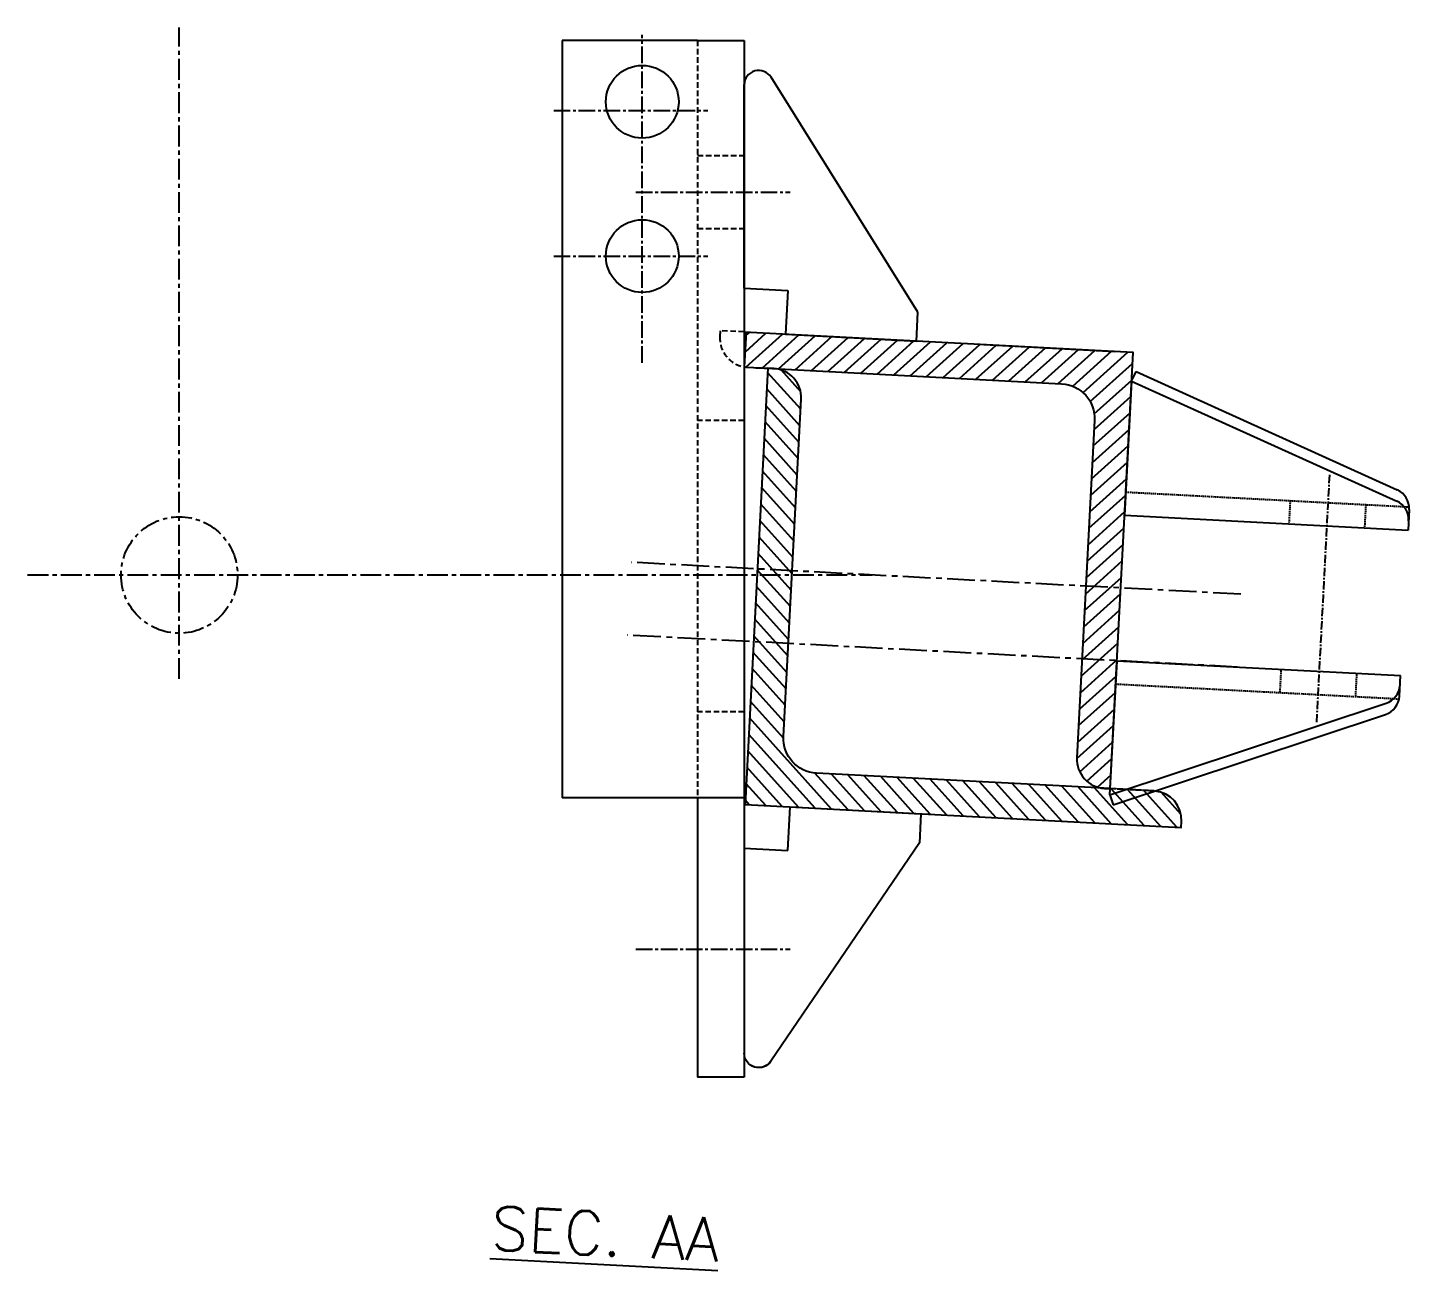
# Model space of a CAD drawing. Header units: millimetres. Extents: x -3508 to 12243, y -3609 to 4092.
# Drawn here: x 755.5 to 1230, y -2719.8 to -2293.1 of the extents above; entities that cross this region are included whole.
import ezdxf

# ---------------------------------------------------------------- set-up
doc = ezdxf.new("R2010")
doc.units = ezdxf.units.MM
doc.header["$LTSCALE"] = 0.3
for name, pattern in [('CENTER', [50.8, 31.75, -6.35, 6.35, -6.35]), ('CENTER2', [28.575, 19.05, -3.175, 3.175, -3.175]), ('HIDDEN', [9.525, 6.35, -3.175]), ('HIDDEN2', [4.7625, 3.175, -1.5875])]:
    doc.linetypes.add(name, pattern=pattern)
for name, color, linetype in [('center', 1, 'CENTER2'), ('hatch', 6, 'Continuous'), ('hidden', 4, 'HIDDEN2')]:
    doc.layers.add(name, color=color, linetype=linetype)
doc.styles.add('rs', font='romans.shx')

# ---------------------------------------------------------------- blocks, each defined once
blk = doc.blocks.new('A$C0B2B49AC')
for p, q in [((45, 10), (-9.58, 87.87)), ((-15, 15), (-18.66, 84.9)), ((-15, 15), (0, 15)), ((0, 15), (0, 0)), ((45, 0), (45, 10)), ((0, 0), (45, 0))]:
    blk.add_line(p, q)
blk.add_arc((-13.67, 85), 5, 35.0251, 183)
blk = doc.blocks.new('A$C41934899')
for p, q in [((45, 10), (-2.05, 87.59)), ((-15, 15), (-11.32, 85.26)), ((-15, 15), (0, 15)), ((0, 15), (0, 0)), ((45, 0), (45, 10)), ((0, 0), (45, 0))]:
    blk.add_line(p, q)
for start in [29.0251, 31.2311]:
    blk.add_arc((-6.32, 85), 5, start, 177)

msp = doc.modelspace()

# ---------------------------------------------------------------- hatches: boundary and pattern name
h = msp.add_hatch()
h.set_pattern_fill('_USER', color=6, scale=4, angle=132, style=0, pattern_type=0)
h.set_pattern_definition([(132, (13268.1194, 21700.588), (-2.9725793, -2.6765224), [])])
h.paths.add_polyline_path([(1142.2673, -2555.212), (1026.4263, -2549.141, -0.41421356), (1015.0708, -2536.5295), (1021.1418, -2420.6884, 0.41421356), (1011.6788, -2410.1788), (1009.6816, -2410.0741), (1001.8312, -2559.8685), (1151.6256, -2567.7189), (1151.7303, -2565.7217, 0.41421356)])
at = {"layer": 'hatch'}
h = msp.add_hatch(dxfattribs=at)
h.set_pattern_fill('_USER', color=256, scale=4, angle=42, style=0, pattern_type=0)
h.set_pattern_definition([(42, (3435.9813, 20800.624), (-2.6765224, 2.9725793), [])])
h.paths.add_polyline_path([(1006.169, -2397.8736), (1002.3243, -2397.6721), (1001.6989, -2409.6059, 0.02495302), (1002.6912, -2409.7078), (1005.541, -2409.8571)])
h.paths.add_polyline_path([(1135.1383, -2404.6325), (1006.169, -2397.8736), (1005.541, -2409.8571), (1110.5431, -2415.36, -0.41421356), (1121.8987, -2427.9716), (1118.9155, -2484.8935), (1130.8991, -2485.5215)])
h.paths.add_polyline_path([(1130.8991, -2485.5215), (1118.9155, -2484.8935), (1117.6071, -2509.8592), (1129.5907, -2510.4873)])
h.paths.add_polyline_path([(1129.5907, -2510.4873), (1117.6071, -2509.8592), (1115.8277, -2543.8126, 0.41421356), (1125.2906, -2554.3223), (1127.2879, -2554.427)])

# ---------------------------------------------------------------- linework, layer by layer
at = {"color": 1, "linetype": 'CENTER', "ltscale": 0.75}
for p, q in [((807.5499, -2516.7424), (807.5499, -2293.0896)), ((755.464, -2481.0486), (1045.5499, -2481.0486))]:
    msp.add_line(p, q, dxfattribs=at)
at = {"color": 7}
for p, q in [((939.0499, -2297.5486), (939.0499, -2557.5486)), ((985.5499, -2297.5486), (939.0499, -2297.5486)), ((985.5499, -2297.5486), (1001.5499, -2297.5486)), ((1001.5499, -2297.5486), (1001.5499, -2653.5486)), ((1001.5499, -2557.5486), (939.0499, -2557.5486)), ((985.5499, -2557.5486), (985.5499, -2653.5486))]:
    msp.add_line(p, q, dxfattribs=at)
at = {"color": 4, "linetype": 'HIDDEN'}
for p, q in [((985.5499, -2297.5486), (985.5499, -2557.5486)), ((985.5499, -2337.0486), (1001.5499, -2337.0486)), ((985.5499, -2362.0486), (1001.5499, -2362.0486)), ((1001.5499, -2428.0486), (985.5499, -2428.0486)), ((1001.5499, -2528.0486), (985.5499, -2528.0486))]:
    msp.add_line(p, q, dxfattribs=at)
for p, q in [((1001.6997, -2409.5898), (1002.3243, -2397.6721)), ((1083.9038, -2401.9475), (1128.8421, -2404.3026)), ((1134.6213, -2414.4975), (1132.2075, -2460.5558)), ((1134.6213, -2414.4975), (1136.1109, -2411.2068)), ((1134.6213, -2414.4975), (1225.6387, -2455.6987)), ((1136.1109, -2411.2068), (1225.8417, -2451.8255)), ((1132.2075, -2460.5558), (1229.5739, -2465.6586)), ((1229.9454, -2458.5689), (1229.5739, -2465.6586)), ((1127.1769, -2556.5456), (1129.5907, -2510.4873)), ((1129.5907, -2510.4873), (1226.9571, -2515.59)), ((1226.5855, -2522.6797), (1226.9571, -2515.59)), ((1127.1769, -2556.5456), (1222.0024, -2525.084)), ((1128.3144, -2559.974), (1221.7994, -2528.9572)), ((985.5499, -2557.5486), (939.0499, -2557.5486)), ((1127.1769, -2556.5456), (1128.3144, -2559.974)), ((1001.5499, -2653.5486), (985.5499, -2653.5486))]:
    msp.add_line(p, q)
at = {"color": 1, "linetype": 'CENTER', "ltscale": 0.3}
msp.add_line((1202.5297, -2446.6868), (1198.078, -2531.631), dxfattribs=at)
at = {"color": 1, "linetype": 'CENTER'}
for p, q in [((1172.1191, -2487.6818), (962.7711, -2476.7103)), ((1170.8107, -2512.6475), (961.4627, -2501.6761))]:
    msp.add_line(p, q, dxfattribs=at)
at = {"color": 4, "linetype": 'HIDDEN'}
msp.add_lwpolyline([(993.3329, -2397.2008), (993.2282, -2399.1981, 0.41421356), (1002.6912, -2409.7078), (1009.6816, -2410.0741)], format="xyb", dxfattribs=at)
msp.add_lwpolyline([(1001.5499, -2397.5726), (993.3329, -2397.2008)], dxfattribs=at)
for points in [[(1002.6912, -2409.7078), (1110.5431, -2415.36, -0.41421356), (1121.8987, -2427.9716), (1115.8277, -2543.8126, 0.41421356), (1125.2906, -2554.3223), (1127.2879, -2554.427), (1135.1383, -2404.6325), (1001.5499, -2397.6315)], [(1127.2879, -2554.427), (1026.4263, -2549.141, -0.41421356), (1015.0708, -2536.5295), (1021.1418, -2420.6884, 0.41421356), (1011.6788, -2410.1788), (1009.6816, -2410.0741), (1001.8312, -2559.8685), (1151.6256, -2567.7189), (1151.7303, -2565.7217, 0.40453257), (1142.5982, -2555.2349)]]:
    msp.add_lwpolyline(points, format="xyb")
at = {"color": 7}
for centre in [(966.5499, -2318.5486), (966.5499, -2371.5486)]:
    msp.add_circle(centre, 12.5, dxfattribs=at)
at = {"color": 1, "linetype": 'CENTER', "ltscale": 0.75}
msp.add_circle((807.5499, -2481.0486), 20, dxfattribs=at)
for centre, start, end in [((1222.955, -2458.2026), 357, 65.645), ((1222.752, -2462.0757), 357, 65.645), ((1219.7981, -2518.4402), 288.355, 357), ((1219.5951, -2522.3133), 288.355, 357)]:
    msp.add_arc(centre, 7, start, end)
at = {"layer": 'center'}
for p, q in [((966.5499, -2408.169), (966.5499, -2295.6099)), ((936.124, -2321.5486), (989.1179, -2321.5486)), ((964.3482, -2349.5486), (1017.3421, -2349.5486)), ((936.124, -2371.5486), (989.1179, -2371.5486)), ((964.3482, -2609.5486), (1017.3421, -2609.5486))]:
    msp.add_line(p, q, dxfattribs=at)
at = {"layer": 'hidden', "ltscale": 0.5}
for p, q in [((1132.6262, -2452.5668), (1229.9925, -2457.6695)), ((1189.0487, -2455.5237), (1188.63, -2463.5128)), ((1215.0131, -2456.8845), (1214.5944, -2464.8735)), ((1185.5946, -2521.4333), (1186.0132, -2513.4443)), ((1211.5589, -2522.794), (1211.9776, -2514.805)), ((1129.172, -2518.4763), (1226.5384, -2523.5791))]:
    msp.add_line(p, q, dxfattribs=at)
at = {"layer": 'hidden', "ltscale": 0.2}
msp.add_lwpolyline([(1142.6125, -2555.2301), (1127.2879, -2554.427)], dxfattribs=at)

# ---------------------------------------------------------------- block references
at = {"rotation": 357.0000000000007}
msp.add_blockref('A$C0B2B49AC', (1015.7443, -2398.3754), dxfattribs=at)
at = {"xscale": -1, "rotation": 177.0000000000007}
msp.add_blockref('A$C41934899', (1017.3144, -2560.68), dxfattribs=at)

# ---------------------------------------------------------------- texts
at = {"style": 'rs'}
msp.add_text('%%USEC. AA', height=15, rotation=357, dxfattribs=at).set_placement((914.3261, -2712.7417))

doc.saveas('drawing.dxf')
